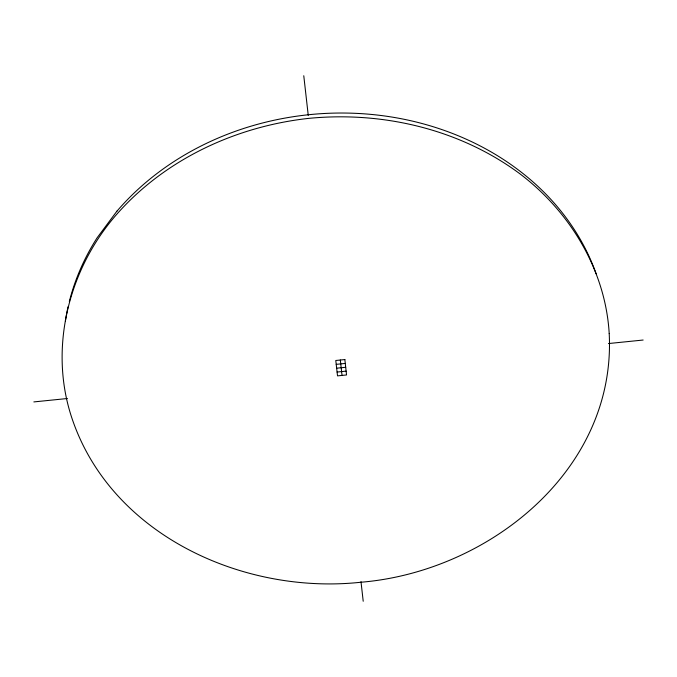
<?xml version="1.0" encoding="UTF-8"?>
<svg xmlns="http://www.w3.org/2000/svg" width="677" height="677" viewBox="0 0 677 677"><rect width="100%" height="100%" fill="white"/><g stroke="black" fill="none" stroke-linecap="round" stroke-linejoin="round"><path stroke-width="1.02" d="M116.986 211.072L97.149 237.762A271.519 232.169 -4 0 0 69.325 301.536M336.215 364.353L345.278 363.431M336.655 368.203L345.702 367.289M33.85 401.918L67.446 398.508M608.462 343.552L643.15 340.032M337.087 372.045L346.116 371.131M303.77 75.739L308.255 115.403M360.993 581.653L363.21 601.261M340.319 360.02L342.029 375.413M65.381 321.084A271.519 232.169 -4 0 1 68.098 306.673M117.019 211.097A272.628 233.049 -4.1 0 1 517.583 169.368A271.57 232.211 -4.2 0 1 596.107 273.736M609.207 333.583C616.332 470.371 488.295 571.743 360.883 582.245C243.407 594.956 110.486 535.058 71.618 417.26C48.744 347.953 68.597 269.641 115.945 215.21C164.536 159.493 235.469 126.523 308.373 118.407C382.183 111.113 459.04 128.952 519.141 173.236C569.704 211.156 605.483 269.81 609.207 333.583M344.864 359.563L335.784 360.486L337.518 375.87L346.539 374.956L344.864 359.563"/></g></svg>
